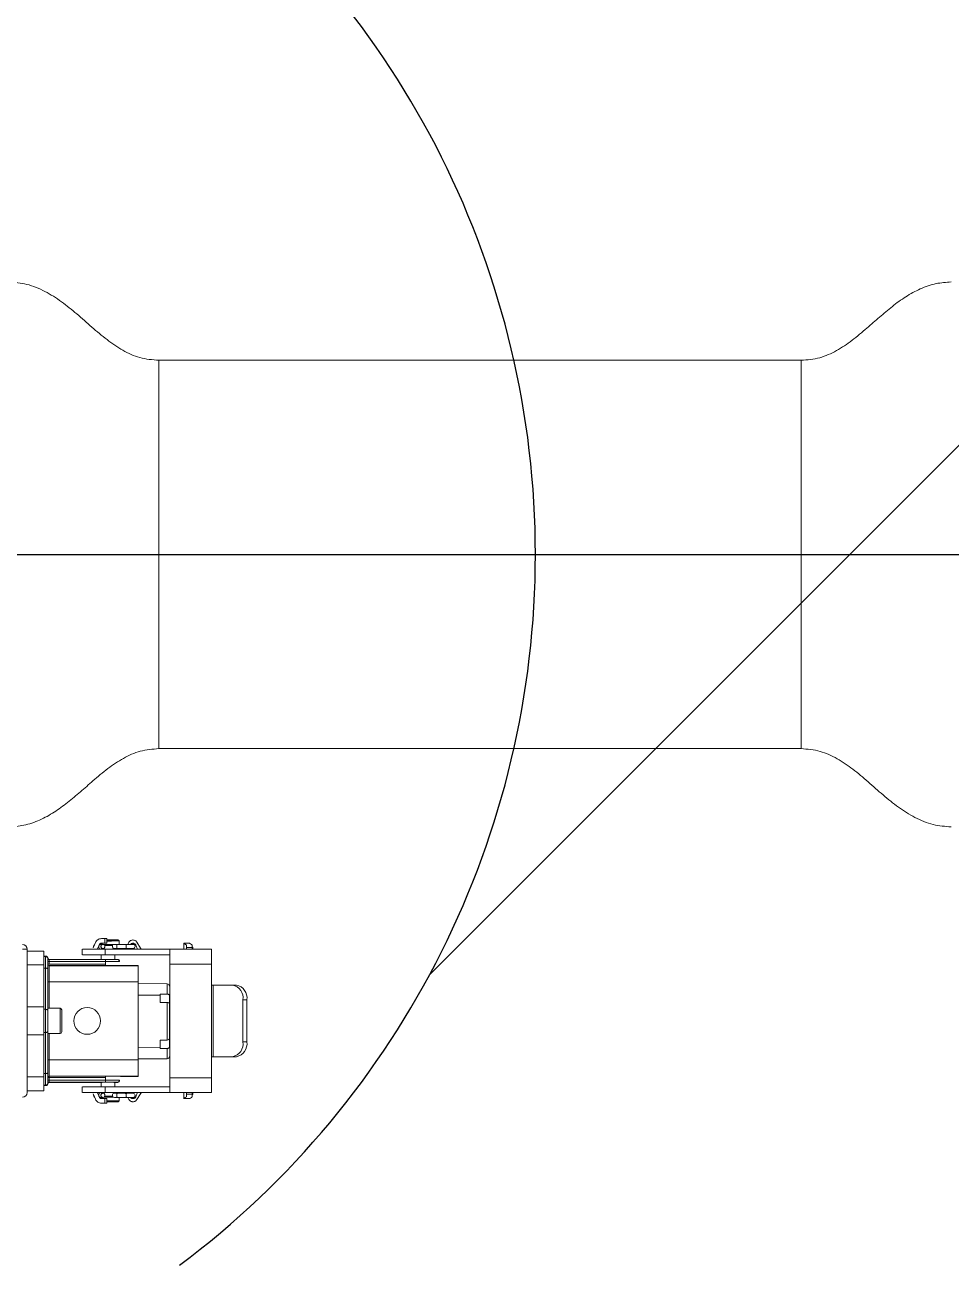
# Model space of a CAD drawing. Header units: millimetres. Extents: x 14 to 206, y 4 to 295.
# Drawn here: x 110.37 to 130.42, y 202.65 to 229.48 of the extents above; entities that cross this region are included whole.
import ezdxf

# ---------------------------------------------------------------- set-up
doc = ezdxf.new("R2010")
doc.units = ezdxf.units.MM
doc.layers.add('标注层', color=3, linetype='Continuous')

msp = doc.modelspace()

# ---------------------------------------------------------------- hatches: boundary and pattern name
at = {"layer": '标注层'}
h = msp.add_hatch(dxfattribs=at)
h.set_pattern_fill('ANSI31', color=256, scale=5, style=0)
edge = h.paths.add_edge_path(flags=0)
edge.add_line((113.7219, 202.6502), (113.7219, 151.6754))
edge.add_arc((102.2219, 218.0251), 67.339, 279.83304, 440.16696)
edge.add_line((113.7219, 284.3749), (113.7219, 233.4001))
edge.add_arc((102.2219, 218.0251), 19.2, -53.20467, 53.20467, ccw=False)

# ---------------------------------------------------------------- linework, layer by layer
at = {"color": 7, "linetype": 'Continuous', "lineweight": 18}
for p, q in [((127.1719, 222.2251), (113.2719, 222.2251)), ((113.2719, 213.8251), (127.1719, 213.8251)), ((111.8505, 209.514), (111.9006, 209.6285)), ((111.9415, 209.4851), (111.9858, 209.5863)), ((112.0088, 209.5898), (111.9959, 209.5863)), ((112.0635, 209.5901), (112.0087, 209.5901)), ((112.0284, 209.7151), (112.105, 209.7151)), ((112.105, 209.6151), (112.0284, 209.6151)), ((112.105, 209.7151), (112.105, 209.6151)), ((112.1461, 209.7151), (112.105, 209.7151)), ((112.1461, 209.6151), (112.105, 209.6151)), ((112.1461, 209.7151), (112.1461, 209.6151)), ((112.1461, 209.6851), (112.3919, 209.6851)), ((112.3777, 209.5901), (112.3119, 209.5901)), ((112.5777, 209.5901), (112.3777, 209.5901)), ((112.4119, 209.6651), (112.4056, 209.6648)), ((112.4119, 209.5901), (112.4119, 209.6654)), ((112.7119, 209.5901), (112.5777, 209.5901)), ((112.5987, 209.5901), (112.6257, 209.6359)), ((112.6638, 209.5901), (112.6769, 209.5985)), ((112.6769, 209.5985), (112.6646, 209.5901)), ((112.8123, 209.4851), (112.7766, 209.5718)), ((112.798, 209.6359), (112.8724, 209.5098)), ((113.9377, 209.6151), (113.8114, 209.6151)), ((113.8119, 209.6154), (113.8119, 209.4851)), ((113.8685, 209.5747), (113.8725, 209.567)), ((113.8685, 209.5392), (113.8685, 209.5747)), ((113.8725, 209.5222), (113.8725, 209.567)), ((113.9319, 209.6153), (113.9319, 209.6151)), ((113.9925, 209.5222), (113.9925, 209.5687)), ((110.3219, 209.4851), (110.4219, 209.4851)), ((110.4219, 209.4851), (110.4219, 208.0451)), ((110.4219, 209.4451), (110.7819, 209.4451)), ((110.7819, 209.1451), (110.7819, 209.4451)), ((110.7819, 209.3351), (110.8219, 209.3351)), ((110.7819, 209.3265), (110.8219, 209.3265)), ((110.8219, 209.3265), (110.8219, 209.3351)), ((110.8219, 209.3351), (110.8219, 209.3351)), ((110.8219, 209.0765), (110.8219, 209.3265)), ((111.6119, 209.4855), (111.6119, 209.3648)), ((112.0219, 209.5001), (112.0219, 209.4851)), ((112.0219, 209.3651), (112.0219, 209.2651)), ((112.1128, 209.4851), (112.1128, 209.3651)), ((112.1128, 209.4851), (113.4551, 209.4851)), ((112.1128, 209.3651), (113.4551, 209.3651)), ((112.3119, 209.5001), (112.3777, 209.5001)), ((112.3219, 209.4851), (112.3219, 209.5001)), ((112.3219, 209.2651), (112.3219, 209.3651)), ((112.3777, 209.5001), (112.5777, 209.5001)), ((112.5777, 209.5001), (112.7119, 209.5001)), ((112.6176, 209.5001), (112.6114, 209.4851)), ((113.4551, 209.4851), (113.5119, 209.4845)), ((113.4551, 209.4851), (114.4119, 209.4851)), ((113.4551, 209.3651), (113.5119, 209.3641)), ((113.8725, 209.4851), (113.8725, 209.5222)), ((113.8725, 209.5222), (113.9925, 209.5222)), ((113.9925, 209.538), (114.0067, 209.5222)), ((113.9925, 209.5222), (113.9925, 209.4851)), ((114.0067, 209.5222), (114.0067, 209.4851)), ((110.4219, 209.1451), (110.7819, 209.1451)), ((110.7819, 208.2401), (110.7819, 209.1451)), ((110.7819, 209.0765), (110.8219, 209.0765)), ((110.8219, 208.1851), (110.8219, 209.0765)), ((110.8715, 209.2892), (110.8715, 209.2914)), ((110.8715, 209.2914), (110.8715, 209.2914)), ((110.8719, 209.2826), (110.8715, 209.2892)), ((110.8719, 209.2179), (110.9019, 209.2179)), ((110.9019, 209.1623), (110.8719, 209.1623)), ((110.8719, 208.1601), (110.8719, 209.0515)), ((112.0219, 209.2651), (110.9012, 209.2651)), ((112.1219, 209.2629), (110.9012, 209.2629)), ((110.9019, 209.2567), (110.9019, 209.2179)), ((110.9019, 209.2179), (110.9019, 209.1623)), ((110.9019, 209.2179), (112.1219, 209.2179)), ((110.9019, 209.1623), (112.1219, 209.1623)), ((110.9019, 209.1323), (110.9019, 209.1277)), ((112.1219, 209.1323), (110.9019, 209.1323)), ((110.9019, 209.1277), (110.9019, 208.7777)), ((112.8219, 209.1277), (110.9019, 209.1277)), ((112.1219, 209.2179), (112.1219, 209.2629)), ((112.1219, 209.2179), (112.1219, 209.1623)), ((112.1219, 209.1623), (112.1219, 209.1323)), ((112.3769, 209.2651), (112.3219, 209.2651)), ((112.8219, 209.1351), (112.4519, 209.1351)), ((112.8219, 209.1351), (112.8219, 209.1277)), ((112.8219, 209.1277), (112.8219, 208.7777)), ((113.5119, 206.7051), (113.5119, 209.1651)), ((113.5119, 209.1651), (114.4119, 209.1651)), ((114.4119, 209.1651), (114.4119, 208.7101)), ((110.9019, 208.7777), (110.8719, 208.7777)), ((110.9019, 208.7777), (112.8219, 208.7777)), ((112.8219, 208.7777), (112.8219, 207.0926)), ((113.4523, 208.737), (112.8219, 208.7425)), ((113.3019, 208.5156), (113.3019, 208.4883)), ((113.5119, 208.6132), (113.5019, 208.6132)), ((113.5119, 208.5916), (113.5019, 208.5916)), ((113.5019, 208.5493), (113.5119, 208.5493)), ((114.4459, 208.7101), (114.4119, 208.7101)), ((114.4119, 207.1601), (114.4119, 208.7101)), ((114.4459, 208.7101), (114.4459, 207.1601)), ((114.8673, 208.7101), (114.4459, 208.7101)), ((114.9522, 208.7101), (114.8673, 208.7101)), ((110.7819, 208.2401), (110.4219, 208.2401)), ((110.7819, 207.6301), (110.7819, 208.2401)), ((113.3019, 208.3346), (113.3019, 208.4883)), ((113.3019, 208.3346), (113.4523, 208.3338)), ((113.4523, 208.3338), (113.4523, 207.5203)), ((113.5017, 208.487), (113.5019, 208.487)), ((113.5019, 208.485), (113.5019, 208.487)), ((113.5019, 208.485), (113.5019, 208.303)), ((113.5119, 208.477), (113.5019, 208.477)), ((113.5119, 208.4253), (113.5019, 208.4253)), ((113.5119, 208.3526), (113.5019, 208.3526)), ((113.5119, 208.3464), (113.5019, 208.3464)), ((113.5019, 207.5511), (113.5019, 208.303)), ((115.0936, 208.3901), (115.1785, 208.3901)), ((115.0936, 207.4801), (115.0936, 208.3901)), ((115.1785, 208.3901), (115.1785, 207.4801)), ((110.4219, 207.8251), (110.4219, 208.0451)), ((110.8219, 208.1851), (110.7819, 208.1851)), ((110.8219, 207.6851), (110.8219, 208.1851)), ((111.1344, 208.2101), (110.8719, 208.2101)), ((111.1719, 208.1726), (111.1719, 207.6976)), ((110.4219, 207.8251), (110.4219, 206.3851)), ((110.8719, 206.8188), (110.8719, 207.7101)), ((110.4219, 207.6301), (110.7819, 207.6301)), ((110.7819, 207.6851), (110.8219, 207.6851)), ((110.7819, 206.7251), (110.7819, 207.6301)), ((110.8219, 206.7938), (110.8219, 207.6851)), ((110.8719, 207.6601), (111.1344, 207.6601)), ((113.3019, 207.5195), (113.4523, 207.5203)), ((113.3019, 207.3658), (113.3019, 207.5195)), ((113.5019, 207.3691), (113.5019, 207.5511)), ((113.5119, 207.5046), (113.5019, 207.5046)), ((113.5119, 207.4303), (113.5019, 207.4303)), ((115.0936, 207.4801), (115.1785, 207.4801)), ((113.3019, 207.3658), (113.3019, 207.3385)), ((113.5017, 207.3671), (113.5019, 207.3671)), ((113.5019, 207.3671), (113.5019, 207.3691)), ((113.5119, 207.3526), (113.5019, 207.3526)), ((113.5119, 207.3464), (113.5019, 207.3464)), ((113.5119, 207.3311), (113.5019, 207.3311)), ((113.5119, 207.2936), (113.5019, 207.2936)), ((113.5019, 207.227), (113.5119, 207.227)), ((114.4459, 207.1601), (114.4119, 207.1601)), ((114.4119, 207.1601), (114.4119, 206.7051)), ((114.4459, 207.1601), (114.8673, 207.1601)), ((114.8673, 207.1601), (114.9522, 207.1601)), ((110.8719, 207.0926), (110.9019, 207.0926)), ((110.9019, 207.0926), (110.9019, 206.7426)), ((112.8219, 207.0926), (110.9019, 207.0926)), ((112.8219, 207.1116), (113.4523, 207.1171)), ((112.8219, 207.0926), (112.8219, 206.7426)), ((110.4219, 206.7251), (110.7819, 206.7251)), ((110.7819, 206.7938), (110.8219, 206.7938)), ((110.7819, 206.4251), (110.7819, 206.7251)), ((110.8219, 206.5438), (110.8219, 206.7938)), ((110.8719, 206.708), (110.9019, 206.708)), ((110.9019, 206.6524), (110.8719, 206.6524)), ((112.8219, 206.7426), (110.9019, 206.7426)), ((110.9019, 206.7426), (110.9019, 206.738)), ((110.9019, 206.738), (112.1219, 206.738)), ((110.9019, 206.708), (110.9019, 206.738)), ((110.9019, 206.708), (110.9019, 206.6524)), ((112.1219, 206.708), (110.9019, 206.708)), ((110.9019, 206.6524), (110.9019, 206.6136)), ((110.9019, 206.6524), (112.1219, 206.6524)), ((112.1219, 206.708), (112.1219, 206.738)), ((112.1219, 206.708), (112.1219, 206.6524)), ((112.1219, 206.6074), (112.1219, 206.6524)), ((112.4219, 206.6501), (112.4164, 206.6503)), ((112.8219, 206.7351), (112.4519, 206.7351)), ((112.8219, 206.7426), (112.8219, 206.7351)), ((114.4119, 206.7051), (113.5119, 206.7051)), ((110.4219, 206.4251), (110.7819, 206.4251)), ((110.7819, 206.5438), (110.8219, 206.5438)), ((110.7819, 206.5351), (110.8219, 206.5351)), ((110.8219, 206.5351), (110.8219, 206.5438)), ((110.8715, 206.5811), (110.8719, 206.5877)), ((110.8715, 206.5789), (110.8715, 206.5811)), ((112.1219, 206.6074), (110.9012, 206.6074)), ((110.9012, 206.6074), (110.9012, 206.6051)), ((110.9012, 206.6051), (112.0219, 206.6051)), ((111.6119, 206.5054), (111.6119, 206.3848)), ((111.9006, 206.2417), (111.8505, 206.3563)), ((111.9415, 206.3851), (111.9858, 206.284)), ((112.0219, 206.6051), (112.0219, 206.5051)), ((112.0219, 206.3851), (112.0219, 206.3701)), ((112.1128, 206.3851), (112.1128, 206.5051)), ((113.4551, 206.5051), (112.1128, 206.5051)), ((113.4551, 206.3851), (112.1128, 206.3851)), ((112.3777, 206.3701), (112.3119, 206.3701)), ((112.3219, 206.5051), (112.3219, 206.6051)), ((112.3219, 206.6051), (112.3769, 206.6051)), ((112.3219, 206.3701), (112.3219, 206.3851)), ((112.5777, 206.3701), (112.3777, 206.3701)), ((112.7119, 206.3701), (112.5777, 206.3701)), ((112.6181, 206.3701), (112.6096, 206.3895)), ((112.7766, 206.2984), (112.8123, 206.3851)), ((112.8724, 206.3605), (112.798, 206.2344)), ((113.5119, 206.5061), (113.4551, 206.5051)), ((113.4551, 206.3851), (113.5119, 206.3858)), ((114.4119, 206.3851), (113.4551, 206.3851)), ((113.8119, 206.3851), (113.8119, 206.2515)), ((113.8685, 206.3651), (113.8685, 206.3851)), ((113.8725, 206.3481), (113.8725, 206.3851)), ((113.8725, 206.3033), (113.8725, 206.3481)), ((113.9925, 206.3481), (113.8725, 206.3481)), ((113.9925, 206.3851), (113.9925, 206.3481)), ((113.9925, 206.3016), (113.9925, 206.3481)), ((114.0067, 206.3481), (113.9925, 206.3323)), ((114.0067, 206.3851), (114.0067, 206.3481)), ((111.9959, 206.284), (112.0088, 206.2805)), ((112.0087, 206.2801), (112.0635, 206.2801)), ((112.0284, 206.2551), (112.105, 206.2551)), ((112.105, 206.1551), (112.0284, 206.1551)), ((112.0807, 206.2851), (112.2912, 206.2851)), ((112.1, 206.3051), (112.2716, 206.3051)), ((112.1461, 206.2551), (112.105, 206.2551)), ((112.105, 206.2551), (112.105, 206.1551)), ((112.1461, 206.1551), (112.105, 206.1551)), ((112.1461, 206.2551), (112.1461, 206.1551)), ((112.1461, 206.1851), (112.3919, 206.1851)), ((112.3119, 206.2801), (112.3777, 206.2801)), ((112.3777, 206.2801), (112.5777, 206.2801)), ((112.4119, 206.2051), (112.4056, 206.2055)), ((112.4067, 206.2055), (112.4119, 206.2051)), ((112.4119, 206.2049), (112.4119, 206.2801)), ((112.5777, 206.2801), (112.7119, 206.2801)), ((112.6257, 206.2344), (112.5987, 206.2801)), ((113.8116, 206.2551), (113.9376, 206.2551)), ((113.8725, 206.3033), (113.8685, 206.2956)), ((113.9319, 206.2551), (113.9319, 206.255))]:
    msp.add_line(p, q, dxfattribs=at)
at = {"color": 8, "linetype": 'Continuous', "lineweight": 18}
for p, q in [((113.2719, 213.8251), (113.2719, 222.2251)), ((127.1719, 213.8251), (127.1719, 222.2251)), ((112.2912, 209.5851), (112.0651, 209.5851)), ((111.8618, 209.5451), (111.862, 209.5404)), ((110.9012, 209.2651), (110.9012, 209.2651)), ((110.9019, 208.7777), (110.9019, 208.2101)), ((112.8219, 208.4925), (113.3019, 208.4883)), ((111.1344, 207.6601), (111.1344, 208.2101)), ((110.9019, 207.6601), (110.9019, 207.0926)), ((113.3019, 207.3658), (112.8219, 207.3616)), ((113.5119, 207.2825), (113.5019, 207.2825)), ((113.5119, 207.2642), (113.5019, 207.2642))]:
    msp.add_line(p, q, dxfattribs=at)
at = {"color": 8, "linetype": 'Continuous', "lineweight": 18, "flags": 128}
for points in [[(112.3623, 209.5451), (112.3634, 209.5624), (112.3668, 209.577), (112.3718, 209.5867), (112.3777, 209.5901)], [(112.5777, 209.5001), (112.5718, 209.5036), (112.5668, 209.5133), (112.5634, 209.5279), (112.5623, 209.5451), (112.5634, 209.5624), (112.5668, 209.577), (112.5718, 209.5867), (112.5777, 209.5901), (112.5777, 209.5901)], [(112.3777, 209.5001), (112.3718, 209.5036), (112.3668, 209.5133), (112.3634, 209.5279), (112.3623, 209.5451)], [(112.3623, 206.3251), (112.3634, 206.3424), (112.3668, 206.357), (112.3718, 206.3667), (112.3777, 206.3701)], [(112.5623, 206.3251), (112.5634, 206.3424), (112.5668, 206.357), (112.5718, 206.3667), (112.5777, 206.3701)], [(112.3777, 206.2801), (112.3718, 206.2836), (112.3668, 206.2933), (112.3634, 206.3079), (112.3623, 206.3251)], [(112.5777, 206.2801), (112.5718, 206.2836), (112.5668, 206.2933), (112.5634, 206.3079), (112.5623, 206.3251)]]:
    msp.add_lwpolyline(points, dxfattribs=at)
at = {"color": 7, "linetype": 'Continuous', "lineweight": 18, "flags": 128}
for points in [[(110.8219, 209.0765), (110.8316, 209.076), (110.841, 209.0746), (110.8496, 209.0723), (110.8572, 209.0692), (110.8634, 209.0654), (110.8681, 209.0611), (110.8709, 209.0564), (110.8719, 209.0515)], [(110.8719, 208.1601), (110.8709, 208.165), (110.8681, 208.1697), (110.8634, 208.174), (110.8572, 208.1778), (110.8496, 208.1809), (110.841, 208.1832), (110.8316, 208.1847), (110.8219, 208.1851)], [(110.8219, 207.6851), (110.8316, 207.6856), (110.841, 207.687), (110.8496, 207.6893), (110.8572, 207.6925), (110.8634, 207.6962), (110.8681, 207.7006), (110.8709, 207.7053), (110.8719, 207.7101)], [(110.8219, 206.7938), (110.8316, 206.7942), (110.841, 206.7957), (110.8496, 206.798), (110.8572, 206.8011), (110.8634, 206.8049), (110.8681, 206.8092), (110.8709, 206.8139), (110.8719, 206.8188)]]:
    msp.add_lwpolyline(points, dxfattribs=at)
at = {"color": 7, "linetype": 'Continuous', "lineweight": 18}
for centre, radius, start, end in [((110.3219, 209.4851), 0.1, 0, 90), ((111.9038, 209.5451), 0.045, 120.18862, 192.48668), ((112.3119, 209.5451), 0.045, 90, 270), ((112.7119, 209.5451), 0.045, 0, 90), ((112.7119, 209.5451), 0.045, 270, 0), ((110.9012, 209.2929), 0.03, 187.18393, 270.00091), ((110.8999, 209.2848), 0.0282, 184.54416, 273.91712), ((110.9019, 209.1577), 0.03, 180.00109, 270.00109), ((113.4519, 208.687), 0.05, 0, 89.5), ((114.8108, 208.4301), 0.2857, 351.95053, 78.57825), ((114.8956, 208.4301), 0.2857, 351.95053, 78.57825), ((111.7219, 207.9351), 0.29, 0, 180), ((111.1344, 208.1726), 0.0375, 0, 90), ((111.1344, 207.6976), 0.0375, 270, 0), ((111.7219, 207.9351), 0.29, 180, 0), ((114.8108, 207.4401), 0.2857, 281.42175, 8.04947), ((114.8956, 207.4401), 0.2857, 281.42175, 8.04947), ((113.4519, 207.1671), 0.05, 270.5, 0), ((110.9019, 206.7126), 0.03, 89.99891, 179.99891), ((110.9019, 206.708), 0.03, 89.99891, 179.99891), ((110.8999, 206.5855), 0.0282, 86.08288, 175.45584), ((110.3219, 206.3851), 0.1, 270, 0), ((110.9012, 206.5774), 0.03, 89.99909, 172.81607), ((112.3119, 206.3251), 0.045, 90, 270), ((112.7119, 206.3251), 0.045, 0, 90), ((111.9038, 206.3251), 0.045, 167.51332, 239.81138), ((112.7119, 206.3251), 0.045, 270, 0)]:
    msp.add_arc(centre, radius, start, end, dxfattribs=at)
at = {"color": 8, "linetype": 'Continuous', "lineweight": 18}
for centre, radius, start, end in [((111.907, 209.5453), 0.0452, 126.50512, 180.1874), ((111.9071, 206.3251), 0.0453, 173.90655, 233.41815)]:
    msp.add_arc(centre, radius, start, end, dxfattribs=at)
at = {"color": 7, "linetype": 'Continuous', "lineweight": 18}
for centre, major_axis, ratio, start_param, end_param in [((110.9012, 209.2951), (0, -0.03), 0.9999619, 4.8377484, 6.2831853), ((150.5824, 208.163), (87.2066, -0.548), 0.0015008, 2.0106196, 2.0125276), ((113.4519, 208.303), (0.05, 0), 0.6144447, 0, 1.5620697), ((113.4519, 208.485), (0.05, 0), 0.6144447, 0, 0.0669163), ((113.4519, 207.5511), (0.05, 0), 0.6144447, 4.7211156, 6.2831853), ((150.5824, 207.6911), (87.2066, 0.548), 0.0015008, 4.2706578, 4.2725657), ((113.4519, 207.3691), (0.05, 0), 0.6144447, 6.2162691, 6.2831853)]:
    msp.add_ellipse(centre, major_axis=major_axis, ratio=ratio, start_param=start_param, end_param=end_param, dxfattribs=at)
for points, knots in [([(113.2719, 222.2251), (113.1334, 222.2369), (112.8604, 222.26), (112.4835, 222.435), (112.1431, 222.669), (111.8203, 222.9436), (111.501, 223.2278), (111.1704, 223.4979), (110.8135, 223.7248), (110.4282, 223.8873), (110.1555, 223.9083), (110.0239, 223.9184)], [0, 0, 0, 0, 0.1104939, 0.217729, 0.3275619, 0.441058, 0.5566423, 0.6700457, 0.7822566, 0.8949429, 1, 1, 1, 1]), ([(130.4191, 223.9193), (130.3095, 223.9121), (130.0795, 223.897), (129.7478, 223.7786), (129.4329, 223.606), (129.1427, 223.3939), (128.8678, 223.1613), (128.584, 222.9094), (128.2827, 222.6553), (127.9472, 222.4279), (127.576, 222.2587), (127.308, 222.2364), (127.1719, 222.2251)], [0, 0, 0, 0, 0.0875611, 0.1838049, 0.278826, 0.3745187, 0.4709558, 0.5671499, 0.6784187, 0.7861207, 0.8914188, 1, 1, 1, 1]), ([(110.0246, 212.1309), (110.1342, 212.1381), (110.3642, 212.1532), (110.6959, 212.2716), (111.0108, 212.4443), (111.301, 212.6563), (111.5759, 212.889), (111.8597, 213.1409), (112.1611, 213.395), (112.4966, 213.6223), (112.8677, 213.7916), (113.1358, 213.8138), (113.2719, 213.8251)], [0, 0, 0, 0, 0.0875611, 0.1838049, 0.278826, 0.3745187, 0.4709558, 0.5671499, 0.6784187, 0.7861207, 0.8914188, 1, 1, 1, 1]), ([(127.1719, 213.8251), (127.3104, 213.8134), (127.5833, 213.7903), (127.9602, 213.6152), (128.3006, 213.3813), (128.6234, 213.1067), (128.9427, 212.8224), (129.2733, 212.5524), (129.6303, 212.3255), (130.0156, 212.163), (130.2882, 212.142), (130.4198, 212.1319)], [0, 0, 0, 0, 0.1104939, 0.217729, 0.3275619, 0.441058, 0.5566423, 0.6700457, 0.7822566, 0.8949429, 1, 1, 1, 1]), ([(111.9959, 209.5863), (111.9931, 209.5844), (111.9893, 209.5818), (111.9838, 209.5754), (111.9804, 209.5704), (111.9773, 209.5648), (111.9746, 209.5586), (111.9723, 209.5518), (111.9715, 209.5475), (111.971, 209.5451)], [0, 0, 0, 0, 0.2922177, 0.4065126, 0.5132047, 0.6182215, 0.7215233, 0.8476779, 1, 1, 1, 1]), ([(111.9858, 209.5863), (111.988, 209.5904), (111.9924, 209.5987), (112.0028, 209.6078), (112.015, 209.614), (112.0239, 209.6148), (112.0284, 209.6151)], [0, 0, 0, 0, 0.2506185, 0.4999377, 0.747805, 1, 1, 1, 1]), ([(112.0694, 209.6151), (112.065, 209.6147), (112.0561, 209.614), (112.0439, 209.6078), (112.0335, 209.5987), (112.0291, 209.5904), (112.0269, 209.5863)], [0, 0, 0, 0, 0.25061855, 0.49993768, 0.74780501, 1, 1, 1, 1]), ([(112.0995, 209.5651), (112.115, 209.5651), (112.1547, 209.5651), (112.2176, 209.5651), (112.2564, 209.5651), (112.2723, 209.5651)], [0, 0, 0, 0, 0.2743264, 0.70368, 1, 1, 1, 1]), ([(112.2723, 209.5651), (112.259, 209.5651), (112.2314, 209.5651), (112.1856, 209.5651), (112.1403, 209.5651), (112.1125, 209.5651), (112.0996, 209.5651)], [0, 0, 0, 0, 0.24512987, 0.50960356, 0.77407725, 1, 1, 1, 1]), ([(112.4119, 209.6651), (112.4116, 209.6676), (112.4112, 209.6715), (112.4087, 209.6762), (112.4061, 209.6794), (112.4029, 209.682), (112.3983, 209.6845), (112.3944, 209.6849), (112.3919, 209.6851)], [0, 0, 0, 0, 0.239445, 0.3683406, 0.4999733, 0.6316099, 0.7605167, 1, 1, 1, 1]), ([(112.7766, 209.5718), (112.7734, 209.578), (112.7671, 209.5903), (112.7513, 209.6041), (112.7326, 209.6132), (112.7119, 209.6161), (112.6913, 209.6132), (112.6724, 209.6045), (112.663, 209.5948), (112.6583, 209.5901)], [0, 0, 0, 0, 0.1438424, 0.2874906, 0.4310537, 0.5750083, 0.7185712, 0.8625258, 1, 1, 1, 1]), ([(112.6769, 209.5985), (112.6827, 209.6008), (112.6939, 209.6052), (112.7118, 209.6068), (112.7298, 209.6052), (112.741, 209.6008), (112.7468, 209.5985)], [0, 0, 0, 0, 0.2563947, 0.5000012, 0.7436153, 1, 1, 1, 1]), ([(112.777, 209.5708), (112.7728, 209.5767), (112.7647, 209.5881), (112.7526, 209.5951), (112.7468, 209.5985)], [0, 0, 0, 0, 0.5133628, 1, 1, 1, 1]), ([(112.7468, 209.5985), (112.7526, 209.5954), (112.7647, 209.5891), (112.7732, 209.5764), (112.7776, 209.5699)], [0, 0, 0, 0, 0.4805238, 1, 1, 1, 1]), ([(113.817, 209.6115), (113.8187, 209.6119), (113.8233, 209.6131), (113.8508, 209.5897), (113.8685, 209.5747)], [0, 0, 0, 0, 0.3603514, 1, 1, 1, 1]), ([(113.98, 209.5893), (113.9637, 209.6002), (113.9406, 209.6155), (113.9383, 209.6127), (113.9377, 209.6119)], [0, 0, 0, 0, 0.71063355, 1, 1, 1, 1]), ([(113.98, 209.5893), (113.9836, 209.5864), (113.9909, 209.5804), (113.992, 209.5727), (113.9925, 209.5687)], [0, 0, 0, 0, 0.4891238, 1, 1, 1, 1]), ([(111.6233, 209.4851), (111.6213, 209.4851), (111.6152, 209.4851), (111.7052, 209.4851), (111.8731, 209.4851), (112.0329, 209.4851), (112.1128, 209.4851)], [0, 0, 0, 0, 0.1470066, 0.4313378, 0.7156689, 1, 1, 1, 1]), ([(111.6233, 209.3651), (111.6213, 209.3651), (111.6152, 209.3651), (111.7052, 209.3651), (111.8731, 209.3651), (112.0329, 209.3651), (112.1128, 209.3651)], [0, 0, 0, 0, 0.1470066, 0.4313378, 0.7156689, 1, 1, 1, 1]), ([(111.971, 209.5451), (111.9705, 209.5384), (111.9696, 209.5251), (111.9752, 209.5085), (111.9836, 209.5038), (111.9893, 209.5006)], [0, 0, 0, 0, 0.2496851, 0.4932646, 1, 1, 1, 1]), ([(110.8719, 209.0515), (110.8719, 209.0833), (110.8719, 209.1479), (110.8719, 209.2192), (110.8719, 209.2669), (110.8719, 209.2733), (110.8719, 209.2765)], [0, 0, 0, 0, 0.2457392, 0.5, 0.7542608, 1, 1, 1, 1]), ([(110.8719, 209.1142), (110.8719, 209.1083), (110.8719, 209.0967), (110.8719, 209.0781), (110.8719, 209.069)], [0, 0, 0, 0, 0.5114633, 1, 1, 1, 1]), ([(112.0219, 209.2651), (112.0227, 209.265), (112.0244, 209.2648), (112.037, 209.2646), (112.0549, 209.2643), (112.0829, 209.2641), (112.1224, 209.2639), (112.1719, 209.2638), (112.2213, 209.2639), (112.2609, 209.2641), (112.2889, 209.2643), (112.3067, 209.2646), (112.3193, 209.2648), (112.321, 209.265), (112.3219, 209.2651)], [0, 0, 0, 0, 0.0775078, 0.1507619, 0.219759, 0.284496, 0.4006917, 0.5, 0.5993046, 0.715499, 0.7802364, 0.8492344, 0.92249, 1, 1, 1, 1]), ([(112.3769, 209.2651), (112.3756, 209.265), (112.3732, 209.2646), (112.3528, 209.2641), (112.3231, 209.2637), (112.2793, 209.2634), (112.2131, 209.263), (112.1547, 209.2629), (112.1219, 209.2629)], [0, 0, 0, 0, 0.1466448, 0.2930699, 0.4289628, 0.5649738, 0.755051, 1, 1, 1, 1]), ([(112.4114, 209.2197), (112.4085, 209.2196), (112.4002, 209.2191), (112.3382, 209.2184), (112.2401, 209.2179), (112.1613, 209.2179), (112.1219, 209.2179)], [0, 0, 0, 0, 0.1525259, 0.4348847, 0.7173566, 1, 1, 1, 1]), ([(112.4519, 209.1351), (112.4508, 209.135), (112.448, 209.1345), (112.4241, 209.1339), (112.3833, 209.1333), (112.3275, 209.1328), (112.2395, 209.1324), (112.1642, 209.1323), (112.1219, 209.1323)], [0, 0, 0, 0, 0.1164221, 0.2932319, 0.414654, 0.5653664, 0.7553433, 1, 1, 1, 1]), ([(112.3769, 209.2651), (112.3828, 209.2645), (112.3893, 209.2638), (112.4, 209.2591), (112.4076, 209.2539), (112.4147, 209.245), (112.4203, 209.2345), (112.4213, 209.2258), (112.4219, 209.2201)], [0, 0, 0, 0, 0.2495408, 0.2762399, 0.4995517, 0.631309, 0.7603283, 1, 1, 1, 1]), ([(112.403, 209.2194), (112.4064, 209.2194), (112.4198, 209.2197), (112.421, 209.2199), (112.4219, 209.2201)], [0, 0, 0, 0, 0.2576911, 1, 1, 1, 1]), ([(112.4164, 209.2193), (112.4175, 209.2255), (112.4198, 209.2381), (112.411, 209.2486), (112.4066, 209.2539)], [0, 0, 0, 0, 0.4981326, 1, 1, 1, 1]), ([(113.4523, 208.5147), (113.4524, 208.5378), (113.4525, 208.5931), (113.4525, 208.6679), (113.4525, 208.7257), (113.4524, 208.7333), (113.4523, 208.737)], [0, 0, 0, 0, 0.19339975, 0.46226563, 0.73113128, 1, 1, 1, 1]), ([(113.4523, 208.5147), (113.4574, 208.5144), (113.4676, 208.5139), (113.4814, 208.5096), (113.4926, 208.5033), (113.4998, 208.4954), (113.5011, 208.4897), (113.5017, 208.487)], [0, 0, 0, 0, 0.1897373, 0.3850226, 0.5867756, 0.8065689, 1, 1, 1, 1]), ([(110.8719, 207.7101), (110.8719, 207.745), (110.8719, 207.816), (110.8719, 207.9351), (110.8719, 208.0543), (110.8719, 208.1253), (110.8719, 208.1601)], [0, 0, 0, 0, 0.2456669, 0.5, 0.7543331, 1, 1, 1, 1]), ([(113.4523, 207.3394), (113.4574, 207.3396), (113.4676, 207.3402), (113.4814, 207.3444), (113.4926, 207.3508), (113.4998, 207.3587), (113.5011, 207.3644), (113.5017, 207.3671)], [0, 0, 0, 0, 0.18973747, 0.38502294, 0.58677604, 0.80656887, 1, 1, 1, 1]), ([(113.4523, 207.1171), (113.4524, 207.1208), (113.4525, 207.1284), (113.4525, 207.1862), (113.4525, 207.261), (113.4524, 207.3162), (113.4523, 207.3394)], [0, 0, 0, 0, 0.2688694, 0.5377353, 0.806601, 1, 1, 1, 1]), ([(110.8719, 206.5938), (110.8719, 206.5969), (110.8719, 206.6034), (110.8719, 206.651), (110.8719, 206.7224), (110.8719, 206.787), (110.8719, 206.8188)], [0, 0, 0, 0, 0.2457392, 0.5, 0.7542608, 1, 1, 1, 1]), ([(112.1219, 206.738), (112.1534, 206.738), (112.2137, 206.7379), (112.2951, 206.7376), (112.3587, 206.7372), (112.4122, 206.7366), (112.4461, 206.7359), (112.4502, 206.7354), (112.4519, 206.7351)], [0, 0, 0, 0, 0.1825592, 0.3488267, 0.5118821, 0.6498691, 0.8553664, 1, 1, 1, 1]), ([(112.1219, 206.6524), (112.1551, 206.6523), (112.2173, 206.6523), (112.295, 206.652), (112.3496, 206.6516), (112.3892, 206.6512), (112.4164, 206.6507), (112.42, 206.6503), (112.4219, 206.6501)], [0, 0, 0, 0, 0.2112977, 0.3950833, 0.5513398, 0.6800282, 0.8401191, 1, 1, 1, 1]), ([(112.3769, 206.6051), (112.3828, 206.6057), (112.3893, 206.6064), (112.4, 206.6112), (112.4076, 206.6164), (112.4147, 206.6253), (112.4203, 206.6358), (112.4213, 206.6445), (112.4219, 206.6501)], [0, 0, 0, 0, 0.2495406, 0.2762397, 0.4995515, 0.6313088, 0.7603282, 1, 1, 1, 1]), ([(112.4069, 206.6167), (112.4113, 206.6219), (112.4199, 206.6324), (112.4175, 206.6448), (112.4164, 206.651)], [0, 0, 0, 0, 0.50192177, 1, 1, 1, 1]), ([(110.9012, 206.6051), (110.9008, 206.6051), (110.8996, 206.6051), (110.896, 206.6048), (110.8894, 206.6032), (110.881, 206.5981), (110.874, 206.5895), (110.8723, 206.5824), (110.8715, 206.5789)], [0, 0, 0, 0, 0.030084, 0.0819645, 0.2507532, 0.5005041, 0.7502526, 1, 1, 1, 1]), ([(112.1128, 206.5051), (112.0329, 206.5051), (111.8731, 206.5051), (111.7052, 206.5051), (111.6152, 206.5051), (111.6213, 206.5051), (111.6233, 206.5051)], [0, 0, 0, 0, 0.2843311, 0.5686622, 0.8529934, 1, 1, 1, 1]), ([(112.1128, 206.3851), (112.0329, 206.3851), (111.8731, 206.3851), (111.7052, 206.3851), (111.6152, 206.3851), (111.6213, 206.3851), (111.6233, 206.3851)], [0, 0, 0, 0, 0.2843311, 0.5686622, 0.8529934, 1, 1, 1, 1]), ([(111.9893, 206.3697), (111.9836, 206.3665), (111.9752, 206.3618), (111.9696, 206.3451), (111.9705, 206.3319), (111.971, 206.3251)], [0, 0, 0, 0, 0.5067354, 0.7503149, 1, 1, 1, 1]), ([(112.0219, 206.6051), (112.0239, 206.6053), (112.027, 206.6056), (112.0457, 206.6059), (112.065, 206.6061), (112.0889, 206.6062), (112.1238, 206.6064), (112.1719, 206.6065), (112.2199, 206.6064), (112.2548, 206.6062), (112.2787, 206.6061), (112.298, 206.6059), (112.3167, 206.6056), (112.3198, 206.6053), (112.3219, 206.6051)], [0, 0, 0, 0, 0.1197286, 0.185024, 0.2500182, 0.3148065, 0.3802757, 0.5, 0.6197243, 0.6850742, 0.7499817, 0.814858, 0.8802714, 1, 1, 1, 1]), ([(112.3769, 206.6051), (112.3758, 206.6053), (112.3732, 206.6057), (112.3508, 206.6062), (112.3162, 206.6066), (112.2718, 206.607), (112.2074, 206.6073), (112.1524, 206.6073), (112.1219, 206.6074)], [0, 0, 0, 0, 0.1344345, 0.3206221, 0.455127, 0.5898148, 0.7719361, 1, 1, 1, 1]), ([(112.8141, 206.3895), (112.8045, 206.365), (112.7892, 206.326), (112.7644, 206.2803), (112.7397, 206.2629), (112.7213, 206.2573), (112.7073, 206.2569), (112.6935, 206.2597), (112.6792, 206.2663), (112.6683, 206.2735), (112.664, 206.2797), (112.6637, 206.2801)], [0, 0, 0, 0, 0.34203184, 0.54391762, 0.6576432, 0.72184735, 0.79006524, 0.83738499, 0.90246056, 0.99364407, 1, 1, 1, 1]), ([(111.971, 206.3251), (111.9715, 206.3228), (111.9723, 206.3185), (111.9746, 206.3117), (111.9773, 206.3055), (111.9804, 206.2999), (111.9838, 206.2949), (111.9893, 206.2885), (111.9931, 206.2859), (111.9959, 206.284)], [0, 0, 0, 0, 0.1523131, 0.2784751, 0.3817379, 0.4867943, 0.5934441, 0.7077818, 1, 1, 1, 1]), ([(112.0284, 206.2551), (112.0239, 206.2555), (112.015, 206.2563), (112.0029, 206.2625), (111.9924, 206.2716), (111.988, 206.2798), (111.9858, 206.284)], [0, 0, 0, 0, 0.2506185, 0.4999377, 0.747805, 1, 1, 1, 1]), ([(112.0269, 206.284), (112.0291, 206.2799), (112.0335, 206.2716), (112.0439, 206.2625), (112.056, 206.2563), (112.0649, 206.2555), (112.0694, 206.2551)], [0, 0, 0, 0, 0.2506185, 0.4999377, 0.747805, 1, 1, 1, 1]), ([(112.2728, 206.3038), (112.2674, 206.3039), (112.2553, 206.304), (112.2408, 206.303), (112.2312, 206.3011), (112.2287, 206.2992), (112.2283, 206.2985), (112.2282, 206.298), (112.2282, 206.2975), (112.2284, 206.297), (112.2287, 206.2965), (112.2295, 206.2958), (112.2322, 206.2941), (112.2414, 206.2913), (112.2598, 206.2892), (112.2766, 206.2879), (112.2856, 206.2892), (112.2859, 206.2893)], [0, 0, 0, 0, 0.1527405, 0.3434645, 0.4235197, 0.4397878, 0.4462581, 0.4520136, 0.4573468, 0.4626213, 0.4682119, 0.4744366, 0.4896148, 0.5505703, 0.718709, 0.990402, 1, 1, 1, 1]), ([(112.3919, 206.1851), (112.3944, 206.1854), (112.3983, 206.1858), (112.4029, 206.1883), (112.4061, 206.1909), (112.4087, 206.1941), (112.4112, 206.1988), (112.4116, 206.2026), (112.4119, 206.2051)], [0, 0, 0, 0, 0.2394833, 0.3683901, 0.5000268, 0.6316594, 0.760555, 1, 1, 1, 1]), ([(112.6583, 206.2801), (112.663, 206.2754), (112.6724, 206.2658), (112.6912, 206.2571), (112.7118, 206.2542), (112.7326, 206.257), (112.7512, 206.2662), (112.7671, 206.2799), (112.7734, 206.2923), (112.7766, 206.2984)], [0, 0, 0, 0, 0.1373901, 0.2809641, 0.4249298, 0.5685037, 0.7124693, 0.855941, 1, 1, 1, 1]), ([(112.7468, 206.2718), (112.741, 206.2695), (112.7298, 206.265), (112.7119, 206.2635), (112.6939, 206.265), (112.6827, 206.2695), (112.677, 206.2718)], [0, 0, 0, 0, 0.2563934, 0.5000152, 0.7436144, 1, 1, 1, 1]), ([(113.8171, 206.2588), (113.8188, 206.2585), (113.8235, 206.2574), (113.851, 206.2808), (113.8685, 206.2956)], [0, 0, 0, 0, 0.3682262, 1, 1, 1, 1]), ([(113.9376, 206.2583), (113.9382, 206.2575), (113.9405, 206.2547), (113.9635, 206.27), (113.98, 206.281)], [0, 0, 0, 0, 0.2835768, 1, 1, 1, 1]), ([(113.9925, 206.3016), (113.992, 206.2976), (113.9909, 206.2898), (113.9836, 206.2839), (113.98, 206.281)], [0, 0, 0, 0, 0.5108648, 1, 1, 1, 1])]:
    msp.add_open_spline(points, degree=3, knots=knots, dxfattribs=at)
for points in [[(111.9006, 209.6285), (111.9073, 209.6409), (111.9205, 209.6656), (111.9518, 209.6931), (111.9884, 209.7116), (112.0151, 209.714), (112.0284, 209.7151)], [(112.0177, 209.5451), (112.0183, 209.551), (112.0196, 209.5628), (112.0299, 209.5778), (112.0445, 209.5878), (112.0619, 209.5913), (112.0792, 209.5878), (112.0939, 209.5778), (112.1041, 209.5628), (112.1054, 209.551), (112.1061, 209.5451)], [(112.6257, 209.6359), (112.6307, 209.643), (112.6406, 209.6573), (112.6618, 209.6729), (112.6859, 209.6829), (112.7119, 209.6863), (112.7378, 209.6829), (112.762, 209.6729), (112.7832, 209.6573), (112.7931, 209.643), (112.798, 209.6359)], [(110.8219, 209.3351), (110.8279, 209.3345), (110.8399, 209.3332), (110.8556, 209.3234), (110.8673, 209.3091), (110.8701, 209.2973), (110.8715, 209.2914)], [(110.8219, 209.3265), (110.8284, 209.3257), (110.8415, 209.3242), (110.858, 209.3127), (110.8696, 209.2962), (110.8711, 209.2831), (110.8719, 209.2765)], [(112.1061, 209.5451), (112.1054, 209.5392), (112.1041, 209.5275), (112.0939, 209.5125), (112.0792, 209.5025), (112.0619, 209.499), (112.0445, 209.5025), (112.0299, 209.5125), (112.0196, 209.5275), (112.0183, 209.5392), (112.0177, 209.5451)], [(112.5514, 209.5098), (112.5489, 209.5062), (112.5439, 209.4991), (112.5333, 209.4913), (112.5213, 209.4861), (112.5126, 209.4855), (112.5083, 209.4851)], [(112.9154, 209.4851), (112.9111, 209.4855), (112.9024, 209.4861), (112.8904, 209.4913), (112.8798, 209.4991), (112.8748, 209.5062), (112.8724, 209.5098)], [(113.5119, 209.4845), (113.5119, 209.4776), (113.5119, 209.4637), (113.5119, 209.3889), (113.5119, 209.2859), (113.5119, 209.2054), (113.5119, 209.1651)], [(114.4119, 209.4851), (114.4119, 209.4803), (114.4119, 209.4707), (114.4119, 209.3967), (114.4119, 209.2909), (114.4119, 209.2071), (114.4119, 209.1651)], [(110.9012, 209.2629), (110.9013, 209.2626), (110.9015, 209.262), (110.9018, 209.2585), (110.9019, 209.2567)], [(110.9019, 206.6136), (110.9018, 206.6118), (110.9015, 206.6083), (110.9013, 206.6077), (110.9012, 206.6074)], [(113.5119, 206.7051), (113.5119, 206.6649), (113.5119, 206.5844), (113.5119, 206.4813), (113.5119, 206.4066), (113.5119, 206.3927), (113.5119, 206.3858)], [(114.4119, 206.3851), (114.4119, 206.3899), (114.4119, 206.3996), (114.4119, 206.4736), (114.4119, 206.5793), (114.4119, 206.6632), (114.4119, 206.7051)], [(110.8219, 206.5438), (110.8284, 206.5445), (110.8415, 206.546), (110.858, 206.5576), (110.8696, 206.5741), (110.8711, 206.5872), (110.8719, 206.5938)], [(110.8219, 206.5351), (110.8279, 206.5358), (110.8399, 206.537), (110.8556, 206.5469), (110.8673, 206.5612), (110.8701, 206.573), (110.8715, 206.5789)], [(112.0177, 206.3251), (112.0183, 206.331), (112.0196, 206.3428), (112.0299, 206.3578), (112.0445, 206.3678), (112.0619, 206.3713), (112.0792, 206.3678), (112.0939, 206.3578), (112.1041, 206.3428), (112.1054, 206.331), (112.1061, 206.3251)], [(112.5514, 206.3605), (112.5489, 206.3641), (112.5439, 206.3712), (112.5333, 206.379), (112.5213, 206.3842), (112.5126, 206.3848), (112.5083, 206.3851)], [(112.8724, 206.3605), (112.8748, 206.3641), (112.8798, 206.3712), (112.8904, 206.379), (112.9024, 206.3842), (112.9111, 206.3848), (112.9154, 206.3851)], [(112.0284, 206.1551), (112.0151, 206.1563), (111.9884, 206.1586), (111.9518, 206.1771), (111.9205, 206.2046), (111.9073, 206.2294), (111.9006, 206.2417)], [(112.1061, 206.3251), (112.1054, 206.3192), (112.1041, 206.3075), (112.0939, 206.2925), (112.0792, 206.2825), (112.0619, 206.279), (112.0445, 206.2825), (112.0299, 206.2925), (112.0196, 206.3075), (112.0183, 206.3192), (112.0177, 206.3251)], [(112.798, 206.2344), (112.7931, 206.2272), (112.7832, 206.213), (112.762, 206.1974), (112.7378, 206.1874), (112.7119, 206.184), (112.6859, 206.1874), (112.6618, 206.1974), (112.6406, 206.213), (112.6307, 206.2272), (112.6257, 206.2344)]]:
    msp.add_open_spline(points, degree=3, dxfattribs=at)
at = {"color": 8, "linetype": 'Continuous', "lineweight": 18}
for points, knots in [([(112.3919, 209.6851), (112.3908, 209.685), (112.3887, 209.6847), (112.371, 209.6843), (112.3442, 209.6839), (112.3079, 209.6836), (112.265, 209.6834), (112.2173, 209.6832), (112.1766, 209.6832), (112.1532, 209.6832), (112.1461, 209.6832)], [0, 0, 0, 0, 0.1349266, 0.2699421, 0.4044371, 0.5393377, 0.6738819, 0.8086386, 0.9419374, 1, 1, 1, 1]), ([(112.4056, 209.6648), (112.4048, 209.6647), (112.4018, 209.6645), (112.376, 209.6641), (112.3309, 209.6636), (112.2726, 209.6634), (112.2203, 209.6632), (112.177, 209.6632), (112.1527, 209.6632), (112.1461, 209.6632)], [0, 0, 0, 0, 0.0630015, 0.227739, 0.4842413, 0.6398558, 0.793141, 0.9440969, 1, 1, 1, 1]), ([(112.1461, 206.207), (112.1567, 206.207), (112.1849, 206.2071), (112.2339, 206.207), (112.2929, 206.2068), (112.3516, 206.2064), (112.391, 206.206), (112.4026, 206.2056), (112.4067, 206.2055)], [0, 0, 0, 0, 0.0907585, 0.2414934, 0.4171726, 0.6255981, 0.866648, 1, 1, 1, 1]), ([(112.1461, 206.187), (112.1563, 206.187), (112.1828, 206.1871), (112.2385, 206.187), (112.3023, 206.1867), (112.3531, 206.1863), (112.3853, 206.1857), (112.3896, 206.1853), (112.3919, 206.1851)], [0, 0, 0, 0, 0.0830302, 0.2162784, 0.4508852, 0.6386706, 0.8046379, 1, 1, 1, 1])]:
    msp.add_open_spline(points, degree=3, knots=knots, dxfattribs=at)
at = {"layer": '标注层'}
msp.add_line((92.9461, 218.0251), (163.0416, 218.0251), dxfattribs=at)
for radius, start, end in [(67.339, 279.83304, 80.16696), (19.2, 306.79533, 53.20467)]:
    msp.add_arc((102.2219, 218.0251), radius, start, end, dxfattribs=at)

doc.saveas('drawing.dxf')
